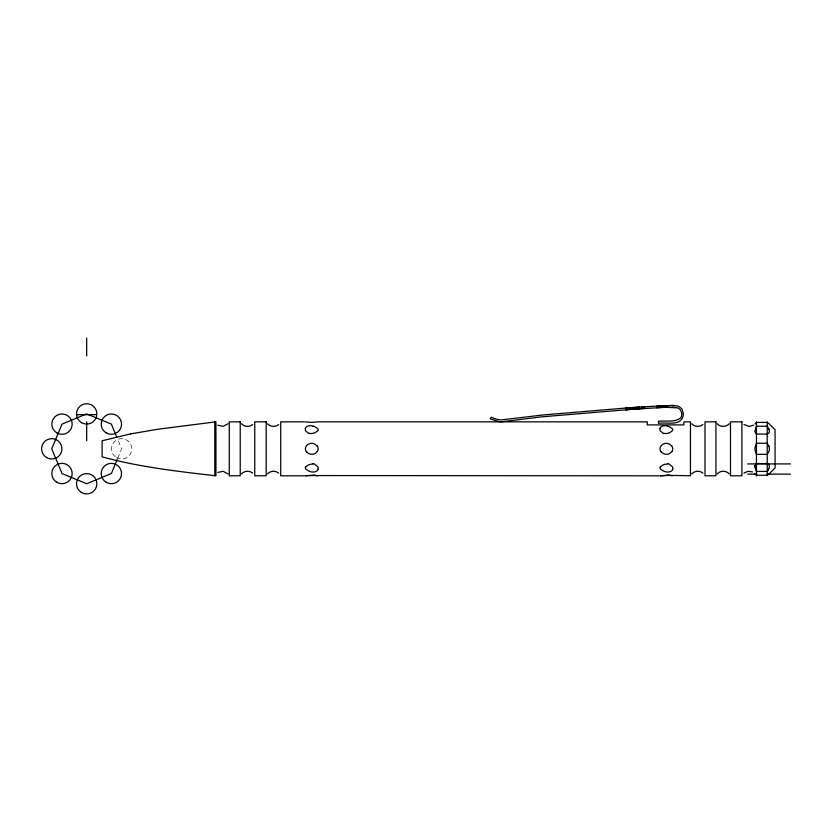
<?xml version="1.0" encoding="UTF-8"?>
<svg xmlns="http://www.w3.org/2000/svg" width="832" height="832" viewBox="0 0 832 832"><rect width="100%" height="100%" fill="white"/><g stroke="black" fill="none" stroke-linecap="round" stroke-linejoin="round"><path stroke-width="0.62" stroke-dasharray="4.16 3.12" d="M117.718 458.234L121.607 448.822L117.718 439.421M116.314 457.506A10.171 10.171 0 0 0 131.778 449.082A10.171 10.171 0 0 0 116.75 439.899A10.171 10.171 0 0 0 116.314 457.506"/><path stroke-width="1.25" d="M754.978 465.535L755.997 463.913M317.918 430.706L318.105 429.842A4.711 3.266 -12.7 0 0 317.866 428.698L314.454 426.525A6.76 3.796 -0.1 0 0 313.03 426.358M672.537 430.706L672.724 429.842A4.711 3.266 -12.7 0 0 672.485 428.698L669.074 426.525M317.918 468.832L318.105 468.01A4.711 3.318 12.9 0 0 317.876 466.794L314.444 464.017A6.76 5.595 0.2 0 0 313.05 463.622M672.537 468.832L672.724 468.01A4.711 3.318 12.9 0 0 672.506 466.794L669.063 464.017A6.76 5.595 0.2 0 0 667.67 463.622M305.604 466.835L305.375 467.719A4.69 3.255 -12.8 0 0 305.573 468.884L309.005 471.13A6.448 4.472 12.5 0 0 318.354 468.936M660.223 466.835L659.994 467.719A4.69 3.255 -12.8 0 0 660.192 468.884L663.624 471.13A6.448 4.472 12.5 0 0 672.974 468.936M305.604 428.709L305.375 429.541A4.69 3.297 13 0 0 305.552 430.778L308.994 433.628M660.234 428.709L659.994 429.541A4.69 3.297 13 0 0 660.171 430.778L663.614 433.628M117.229 459.41L111.384 473.522L86.684 483.746L61.994 473.522L51.761 448.822L61.994 424.133L86.684 413.91L111.384 424.133L116.74 437.07M768.841 468.738L767.832 470.548M770.162 472.867L775.07 467.958L775.07 429.697L770.162 424.788M228.01 423.738L223.215 426.348L217.766 425.235M241.488 473.907C244.223 470.714 249.486 470.33 252.658 473.096M267.457 473.907C270.192 470.714 275.454 470.33 278.626 473.096M691.725 473.907C694.46 470.714 699.722 470.33 702.894 473.096M717.205 473.907C720.21 470.371 726.211 470.361 729.217 473.907M729.217 423.748C726.211 427.294 720.21 427.284 717.205 423.748M756.454 475.238L767.218 475.238L768.986 473.897M767.218 475.238L769.444 473.564L768.518 474.25M754.967 424.008L756.454 422.417L767.218 422.417L769.444 424.06M743.964 473.138L747.958 471.307L752.482 471.921M252.658 424.559C249.486 427.326 244.223 426.941 241.488 423.748M278.626 424.559C275.454 427.326 270.192 426.941 267.457 423.748M702.894 424.559C699.722 427.326 694.46 426.941 691.725 423.748M753.459 425.204L749.185 426.442L743.964 424.518M217.766 472.42L223.215 471.307L228.01 473.918M306.987 475.561L305.375 475.81L313.04 475.259M307.06 475.55L658.944 475.821M625.747 409.739L626.506 409.687M630.802 409.365L626.912 409.656M625.934 409.729L627.39 409.614M633.454 409.178L636.376 408.97M631.644 409.302L665.579 407.306L677.29 407.826A5.148 5.148 0 0 1 678.579 408.387L679.484 409.042A5.793 5.793 0 0 1 681.054 411.122L681.481 412.37A10.265 10.265 0 0 1 681.689 413.4L681.606 415.969A4.94 4.94 0 0 1 680.493 418.08C674.315 422.646 665.569 420.472 658.403 421.262L658.538 423.311C665.943 421.959 680.358 426.421 683.062 416.333A13.634 13.634 0 0 0 683.27 413.837L682.417 409.864A6.417 6.417 0 0 0 681.512 408.512L679.224 406.754A10.93 10.93 0 0 0 676.926 405.86L672.755 405.486M634.452 409.105L542.412 416.79L502.195 421.699A14.612 14.612 0 0 1 499.169 421.647L490.308 418.912L491.182 417.227L494.707 418.579A29.557 29.557 0 0 0 497.162 419.297L499.346 419.734A14.373 14.373 0 0 0 501.675 419.869L542.901 414.981L626.174 408.013M626.912 407.971L625.747 408.044M635.388 409.032L637.333 408.897M630.802 407.701L627.39 407.93M625.955 408.034L636.376 407.326M639.142 408.772L638.258 408.834L643.386 408.491M633.454 407.524L634.41 407.462L631.644 407.638M636.428 407.326L639.61 407.118M635.388 407.389L637.333 407.264M644.842 408.387L643.874 408.45M641.524 406.994L642.834 406.921M638.258 407.202L657.394 406.068M644.28 406.827L645.039 406.775M642.21 406.952L643.396 406.879M656.687 407.68L660.15 407.503M658.289 406.026L665.298 405.725M656.916 406.089L658.778 405.995M660.889 405.902L659.464 405.964M661.69 405.87L662.532 405.829M660.889 407.472L663.416 407.378M663.416 405.798L664.342 405.766M666.286 405.694L672.402 405.496M665.101 405.735L673.192 405.486M664.342 407.347L667.711 407.264M77.074 414.669L96.377 414.669M304.366 421.834L280.727 421.834L280.727 475.821L304.366 475.821M756.454 463.57L767.218 463.57M747.656 463.913L790.4 463.913M767.218 471.432L756.454 471.432L754.926 466.939M747.656 474.136L756.725 474.136M767.083 474.136L790.4 474.136M669.448 475.374L690.456 475.758L690.456 421.834L683.883 421.834L683.883 424.902L647.265 424.902L647.265 421.845L318.094 421.834L311.74 422.417L305.406 421.845M672.027 407.264L673.754 407.326M667.659 475.259L660.057 475.8L669.178 475.353M674.315 407.368L675.927 407.534M669.063 475.342L670.478 475.488M314.444 475.342L315.921 475.488M670.717 475.509L672.714 475.81M316.098 475.509L318.042 475.81M755.612 474.188C753.709 472.389 757.546 476.185 755.726 474.302M768.934 429.125L767.218 426.223L756.454 426.223L754.926 430.747A6.032 3.474 -45.2 0 0 754.936 431.839L756.454 434.086L767.218 434.086L769.07 432.806A6.313 3.557 46.2 0 0 768.862 429.125M768.934 446.087L767.218 443.269L756.454 443.269L754.926 448.042A6.084 4.971 89.9 0 0 754.946 449.602L756.454 454.386L767.218 454.386L769.07 451.204A6.334 5.075 89.4 0 0 768.893 446.118M767.218 421.834L767.218 475.821M756.454 421.834L756.454 475.821M214.791 421.959L214.791 475.696M86.684 338.104L86.684 355.909M86.684 421.834L86.684 440.783M673.358 405.475A9.589 1.175 -7.9 0 1 672.755 405.631M317.606 430.612A6.448 4.524 -12.7 0 1 309.192 433.326M305.146 428.584A6.438 4.472 12 0 1 313.134 426.098M313.123 475.176A6.76 1.279 0.1 0 1 314.61 475.27M305.906 466.929A6.438 4.534 -12.3 0 1 312.894 464.1M317.013 445.682A5.034 4.982 -88.1 0 1 317.346 451.537M316.826 445.838A6.562 6.531 68.7 0 0 306.207 446.181A5.044 4.992 -88.1 0 0 306.457 451.974M317.252 451.474A6.562 6.531 69 0 1 306.644 451.818M667.659 426.358A6.76 3.796 -0.1 0 1 669.032 426.577M672.225 430.612A6.448 4.524 -12.7 0 1 663.811 433.326M659.766 428.584A6.438 4.472 12 0 1 667.753 426.098M671.632 445.682A5.034 4.982 -88.1 0 1 671.965 451.537M671.445 445.838A6.562 6.531 68.7 0 0 660.837 446.181A5.044 4.992 -88.1 0 0 661.076 451.974M671.882 451.474A6.562 6.531 69 0 1 661.263 451.818M660.535 466.929A6.438 4.534 -12.3 0 1 667.524 464.1M667.753 475.176A6.76 1.279 0.1 0 1 669.23 475.27M768.914 468.728A6.968 3.973 -49.8 0 0 768.071 463.871A11.159 6.438 -53.7 0 0 767.25 463.518M767.926 470.569A12.022 5.97 -48.5 0 1 767.312 471.474M754.832 466.898A6.074 3.557 44.1 0 1 754.936 465.504M756.174 463.06A11.097 3.359 -79.5 0 1 756.517 463.289M130.499 433.909L102.107 440.783L102.107 456.851C139.298 467.085 177.715 471.39 215.935 475.821L215.935 421.834L158.257 429.166L130.499 433.909M240.219 421.834L229.268 421.834L229.268 475.821L240.219 475.758L240.219 421.834M266.188 421.834L254.758 421.834L254.758 475.821L266.188 475.758L266.188 421.834M715.946 421.834L704.995 421.834L704.995 475.821L715.946 475.758L715.946 421.834M741.915 421.834L730.475 421.834L730.475 475.821L741.915 475.758L741.915 421.834M56.69 432.806A10.171 10.171 0 0 0 72.155 424.382A10.171 10.171 0 0 0 57.127 415.21A10.171 10.171 0 0 0 56.69 432.806M46.467 457.506A10.171 10.171 0 0 0 61.932 449.082A10.171 10.171 0 0 0 46.904 439.899A10.171 10.171 0 0 0 46.467 457.506M56.69 482.196A10.171 10.171 0 0 0 72.155 473.772A10.171 10.171 0 0 0 57.127 464.589A10.171 10.171 0 0 0 56.69 482.196M81.39 492.43A10.171 10.171 0 0 0 96.855 484.006A10.171 10.171 0 0 0 81.827 474.822A10.171 10.171 0 0 0 81.39 492.43M106.08 482.196A10.171 10.171 0 0 0 121.545 473.772A10.171 10.171 0 0 0 106.517 464.589A10.171 10.171 0 0 0 106.08 482.196M106.08 432.806A10.171 10.171 0 0 0 121.545 424.382A10.171 10.171 0 0 0 106.517 415.21A10.171 10.171 0 0 0 106.08 432.806M81.39 422.583A10.171 10.171 0 0 0 96.855 414.159A10.171 10.171 0 0 0 81.827 404.976A10.171 10.171 0 0 0 81.39 422.583"/></g></svg>
